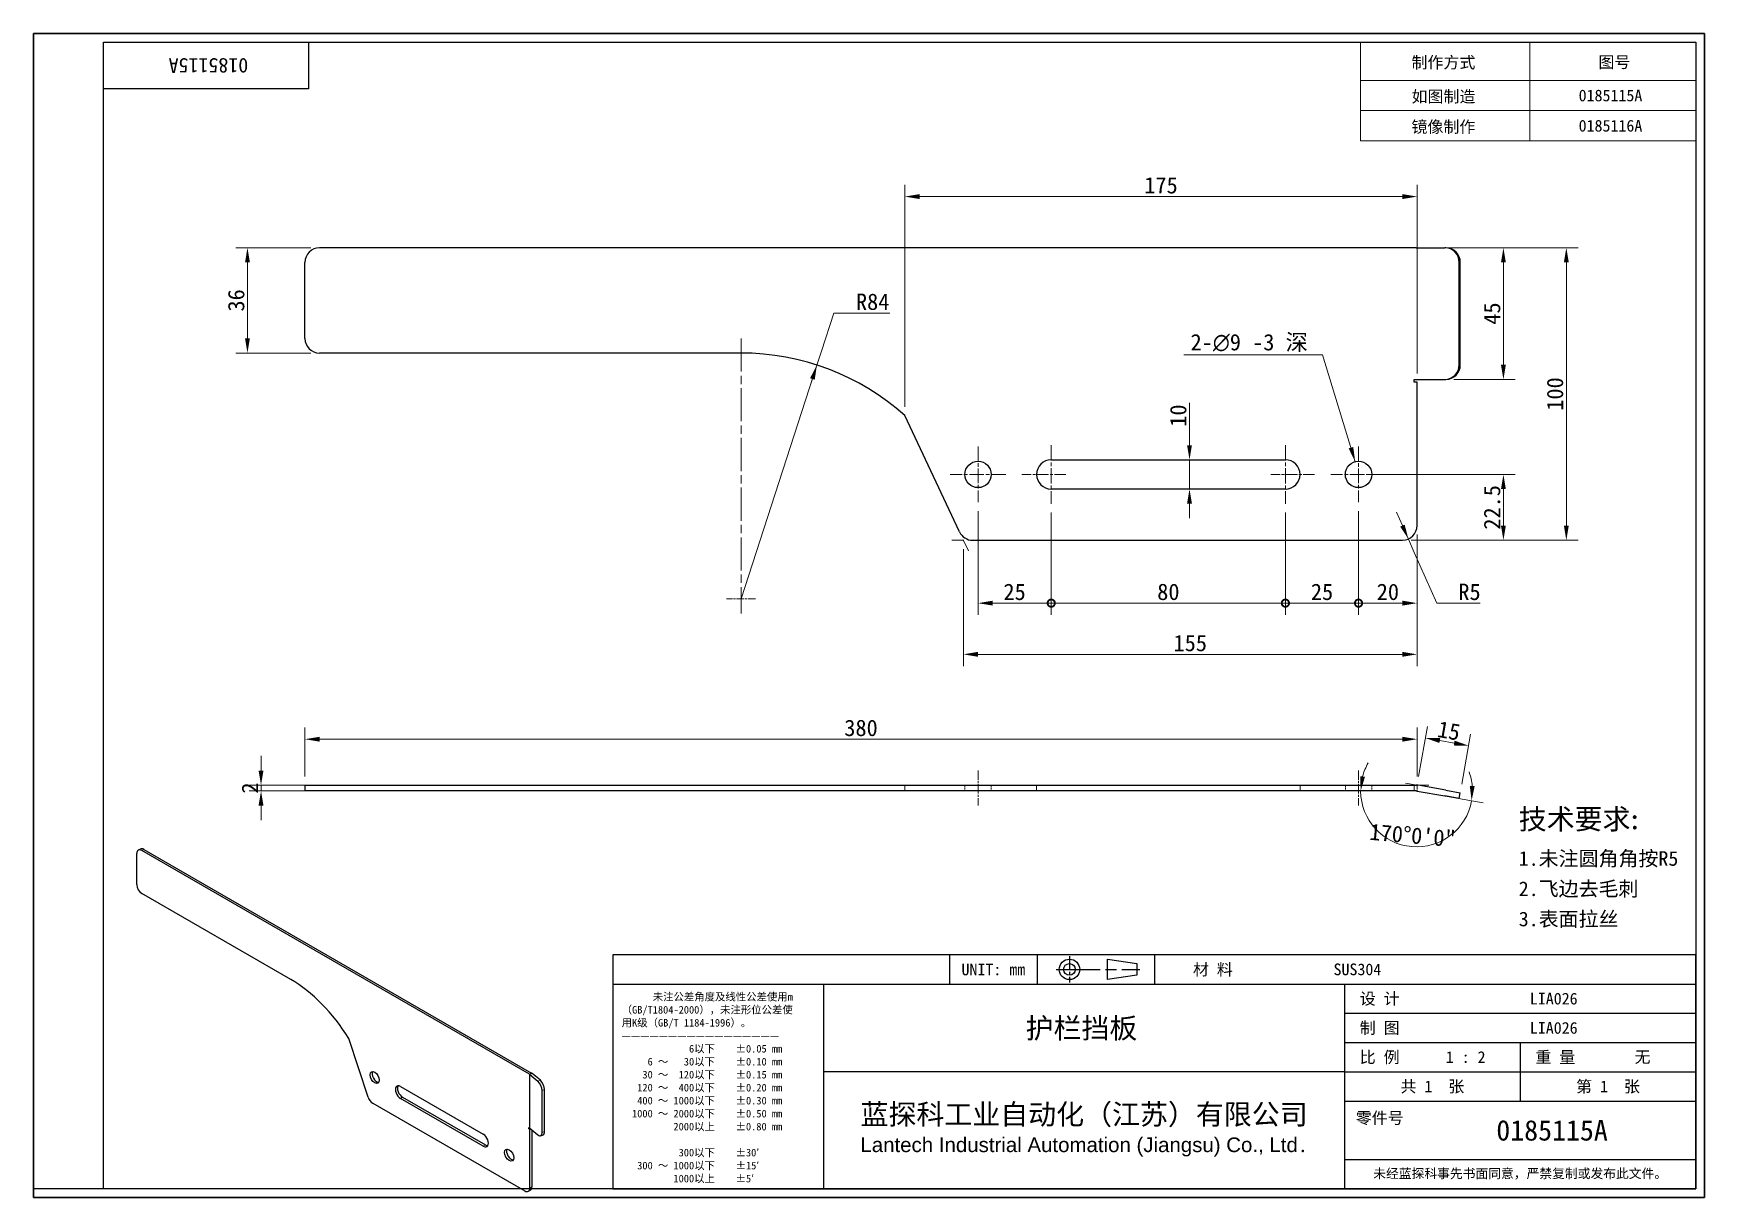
# Model space of a CAD drawing. Header units: millimetres. Extents: x 12 to 583, y 11 to 409.
import ezdxf
from ezdxf.enums import TextEntityAlignment as Align

# ---------------------------------------------------------------- set-up
doc = ezdxf.new("R2010")
doc.units = ezdxf.units.MM
doc.header["$LTSCALE"] = 2
doc.linetypes.add('CHAIN', pattern=[0.3543, 0.2362, -0.0295, 0.0591, -0.0295])
doc.linetypes.add('DASHED', pattern=[0.2067, 0.1654, -0.0413])
for name, color, linetype, lineweight in [('1', 7, 'Continuous', 18), ('可见 (ISO)', 7, 'Continuous', 25), ('可见窄的 (ISO)', 7, 'Continuous', 18), ('图框 (ISO)', 7, 'Continuous', 35), ('标题 (ISO)', 7, 'Continuous', 25)]:
    doc.layers.add(name, color=color, linetype=linetype, lineweight=lineweight)
for name, color, linetype, lineweight, true_color in [('中心标记 (ISO)', 1, 'CHAIN', 18, 0xff0000), ('中心线 (ISO)', 1, 'CHAIN', 18, 0xff0000), ('尺寸 (ISO)', 7, 'Continuous', 18, 0x008000), ('符号 (ISO)', 7, 'Continuous', 18, 0x008000), ('隐藏 (ISO)', 5, 'DASHED', 18, 0x0000ff)]:
    doc.layers.add(name, color=color, linetype=linetype, lineweight=lineweight, true_color=true_color)
doc.styles.add('文本样式164', font='SimSun.ttf')
doc.styles.add('文本样式165', font='SimSun.ttf')
doc.styles.add('文本样式74', font='SimSun.ttf')
doc.styles.add('最新国标', font='simfang.ttf')
doc.styles.add('注释文本 (ISO)', font='simfang.ttf')
doc.dimstyles.new('默认 (GB)', dxfattribs={"dimscale": 2, "dimtxt": 2.8, "dimasz": 2.5, "dimexe": 2, "dimexo": 1.5, "dimgap": 0.5, "dimtad": 1, "dimtoh": 1, "dimdsep": 46, "dimtxsty": '最新国标', "dimcen": 0.09, "dimdle": 10, "dimclrd": 256, "dimclre": 256, "dimclrt": 256, "dimaunit": 1, "dimadec": 3, "dimazin": 2, "dimtfac": 0.535714, "dimtdec": 3, "dimtmove": 0, "dimatfit": 3, "dimfxl": 0, "dimtolj": 1, "dimlwd": -1, "dimlwe": -1, "dimarcsym": 0})
doc.dimstyles.new('默认 (GB)$7', dxfattribs={"dimscale": 2, "dimtxt": 2.8, "dimasz": 2.5, "dimexe": 2, "dimexo": 1.5, "dimgap": 0.5, "dimtad": 1, "dimtoh": 1, "dimdsep": 46, "dimtxsty": '最新国标', "dimcen": 0.09, "dimdle": 10, "dimclrd": 256, "dimclre": 256, "dimclrt": 256, "dimaunit": 1, "dimadec": 3, "dimazin": 2, "dimtfac": 0.535714, "dimtdec": 3, "dimtmove": 0, "dimatfit": 3, "dimfxl": 0, "dimtolj": 1, "dimlwd": -1, "dimlwe": -1, "dimarcsym": 0})

# ---------------------------------------------------------------- blocks, each defined once
blk = doc.blocks.new('图框 最新国标')
at = {"layer": '图框 (ISO)'}
for p, q in [((6, 7), (6, 204.5)), ((6, 204.5), (291.5, 204.5)), ((291.5, 204.5), (291.5, 5.5)), ((6, 7), (6, 5.5)), ((6, 7), (6, 5.5)), ((291.5, 5.5), (6, 5.5))]:
    blk.add_line(p, q, dxfattribs=at)
at = {"layer": '图框 (ISO)', "color": 7, "linetype": 'Continuous', "lineweight": 25}
for p, q in [((18, 203), (290, 203)), ((18, 7), (18, 203)), ((18, 203), (290, 203)), ((53, 203), (53, 195)), ((290, 203), (290, 7)), ((290, 203), (290, 7)), ((53, 195), (18, 195)), ((290, 7), (6, 7)), ((290, 7), (18, 7))]:
    blk.add_line(p, q, dxfattribs=at)
at = {"layer": '图框 (ISO)', "style": '文本样式74'}
blk.add_attdef('零件代号_001', (42.7, 200.25), '', height=2.5, rotation=180, dxfattribs=at)
blk = doc.blocks.new('标题栏 最新国标')
at = {"layer": '标题 (ISO)'}
for p, q in [((381.98, -183.84), (196.98, -183.84)), ((196.98, -183.84), (196.98, -223.84)), ((254.48, -183.84), (254.48, -188.84)), ((269.48, -183.84), (269.48, -188.84)), ((281.48, -188.09), (281.48, -184.59)), ((281.48, -184.59), (286.48, -185.34)), ((286.48, -185.34), (286.48, -187.34)), ((289.48, -183.84), (289.48, -188.84)), ((381.98, -223.84), (381.98, -183.84)), ((383.48, -183.84), (383.48, -225.34)), ((286.48, -187.34), (281.48, -188.09)), ((196.98, -188.84), (381.98, -188.84)), ((232.98, -188.84), (232.98, -223.84)), ((321.98, -188.84), (321.98, -223.84)), ((321.98, -193.84), (381.98, -193.84)), ((321.98, -198.84), (381.98, -198.84)), ((351.98, -198.84), (351.98, -208.84)), ((321.98, -203.84), (232.98, -203.84)), ((321.98, -203.84), (381.98, -203.84)), ((321.98, -208.84), (381.98, -208.84)), ((321.98, -218.84), (381.98, -218.84)), ((196.98, -223.84), (381.98, -223.84)), ((383.48, -225.34), (196.98, -225.34))]:
    blk.add_line(p, q, dxfattribs=at)
at = {"layer": '标题 (ISO)', "linetype": 'CHAIN', "ltscale": 5.000333}
blk.add_line((274.98, -184.09), (274.98, -188.59), dxfattribs=at)
at = {"layer": '标题 (ISO)', "linetype": 'CHAIN', "ltscale": 15.834605}
blk.add_line((272.73, -186.34), (286.98, -186.34), dxfattribs=at)
at = {"layer": '标题 (ISO)'}
for radius in [1.75, 1]:
    blk.add_circle((274.98, -186.34), radius, dxfattribs=at)
at = {"layer": '1', "style": '文本样式164'}
for s, p in [('UNIT: mm', (261.98, -186.34)), ('材 料', (299.48, -186.34)), ('设 计', (327.98, -191.34)), ('制 图', (327.98, -196.34)), ('比 例', (327.98, -201.34)), ('重 量', (357.98, -201.34)), ('共 1  张', (336.98, -206.34)), ('第 1  张', (366.98, -206.34))]:
    blk.add_text(s, height=2, dxfattribs=at).set_placement(p, align=Align.MIDDLE_CENTER)
at = {"layer": '标题 (ISO)', "style": '注释文本 (ISO)'}
for s, insert, char_height, attachment_point, line_spacing_factor in [('\\fSimSun|b0|i0;{\\H1.3000;      未注公差角度及线性公差使用m\\P}\\fSimSun|b0|i0;{\\H1.3000;（GB/T1804-2000），未注形位公差使\\P}\\fSimSun|b0|i0;{\\H1.3000;用K级（GB/T 1184-1996）。\\P}\\fSimSun|b0|i0;{\\H1.3000;—————————————————\\P}\\fSimSun|b0|i0;{\\H1.3000;             6以下    ±0.05 mm\\P}\\fSimSun|b0|i0;{\\H1.3000;     6 ～   30以下    ±0.10 mm\\P}\\fSimSun|b0|i0;{\\H1.3000;    30 ～  120以下    ±0.15 mm\\P}\\fSimSun|b0|i0;{\\H1.3000;   120 ～  400以下    ±0.20 mm\\P}\\fSimSun|b0|i0;{\\H1.3000;   400 ～ 1000以下    ±0.30 mm\\P}\\fSimSun|b0|i0;{\\H1.3000;  1000 ～ 2000以下    ±0.50 mm\\P}\\fSimSun|b0|i0;{\\H1.3000;          2000以上    ±0.80 mm\\P}\\fSimSun|b0|i0;{\\H1.3000;\\P}\\fSimSun|b0|i0;{\\H1.3000;           300以下    ±30′\\P}\\fSimSun|b0|i0;{\\H1.3000;   300 ～ 1000以下    ±15′\\P}\\fSimSun|b0|i0;{\\H1.3000;          1000以上    ±5′}', (198.48, -206.63), 1.3, 4, 1.023913), ('{\\fMicrosoft YaHei|b0|i0|c134|p34;\\H1.75x;蓝探科工业自动化（江苏）有限公司\\P\\fArial|b0|i0|c0|p34;\\H0.71429x;Lantech Industrial Automation (Jiangsu) Co., Ltd\\fFangSong|b0|i0|c134|p49;.\\H1.15195x; }', (277.48, -213.84), 2, 5, 0.978695)]:
    blk.add_mtext(s, dxfattribs=dict(at, insert=insert, char_height=char_height, attachment_point=attachment_point, line_spacing_factor=line_spacing_factor))
at = {"layer": '标题 (ISO)', "attachment_point": 5, "style": '注释文本 (ISO)'}
for s, insert, char_height in [('\\fFangSong|b0|i0;零件号', (327.98, -211.84), 2), ('\\fSimSun|b0|i0;{\\H1.6000;未经蓝探科事先书面同意，严禁复制或发布此文件。}', (351.98, -221.34), 1.6)]:
    blk.add_mtext(s, dxfattribs=dict(at, insert=insert, char_height=char_height))
at = {"layer": '标题 (ISO)'}
for tag, p, height, style in [('材料_001', (320.09, -187.33), 2, '注释文本 (ISO)'), ('设计人_001', (353.63, -192.33), 2, '注释文本 (ISO)'), ('库存编号_001', (267.48, -198.12), 3.5, '文本样式165'), ('设计人_001', (353.63, -197.33), 2, '注释文本 (ISO)'), ('视图比例_001', (339.26, -202.33), 2, '注释文本 (ISO)'), ('质量\\P3;_001', (371.53, -202.3), 2, '注释文本 (ISO)'), ('零件代号_001', (347.9, -215.59), 3.5, '文本样式165')]:
    blk.add_attdef(tag, p, '', height=height, dxfattribs=dict(at, style=style))
blk = doc.blocks.new('_DotSmall')
at = {"color": 0, "linetype": 'ByBlock', "const_width": 0.5}
blk.add_lwpolyline([(-0.0625, 0, 1), (0.0625, 0, 1)], format="xyb", close=True, dxfattribs=at)
blk = doc.blocks.new('*D5')
at = {"layer": 'Defpoints', "color": 0, "transparency": 16777216}
for p in [(334.77, 248.72), (359.77, 248.22), (359.77, 214.22)]:
    blk.add_point(p, dxfattribs=at)
at = {"layer": '尺寸 (ISO)', "color": 116, "true_color": 0x00803f, "transparency": 16777216}
for p, q in [((334.77, 245.72), (334.77, 210.22)), ((359.77, 245.22), (359.77, 210.22)), ((339.77, 214.22), (359.77, 214.22))]:
    blk.add_line(p, q, dxfattribs=at)
blk.add_solid([(339.77, 215.06), (339.77, 213.39), (334.77, 214.22)], dxfattribs=at)
at = {"layer": '尺寸 (ISO)', "color": 116, "true_color": 0x00803f, "transparency": 16777216, "xscale": 5, "yscale": 5, "zscale": 5}
blk.add_blockref('_DotSmall', (359.77, 214.22), dxfattribs=at)
at = {"layer": '尺寸 (ISO)', "transparency": 16777216, "insert": (347.25, 218.05), "char_height": 5.6, "attachment_point": 5, "style": '最新国标'}
blk.add_mtext('\\A1;25', dxfattribs=at)
blk = doc.blocks.new('*D7')
at = {"layer": 'Defpoints', "color": 0, "transparency": 16777216}
for p in [(464.77, 248.72), (484.77, 240.72), (484.77, 214.22)]:
    blk.add_point(p, dxfattribs=at)
at = {"layer": '尺寸 (ISO)', "color": 116, "true_color": 0x00803f, "transparency": 16777216}
for p, q in [((464.77, 245.72), (464.77, 210.22)), ((484.77, 237.72), (484.77, 210.22)), ((464.77, 214.22), (479.77, 214.22))]:
    blk.add_line(p, q, dxfattribs=at)
blk.add_solid([(479.77, 215.06), (479.77, 213.39), (484.77, 214.22)], dxfattribs=at)
at = {"layer": '尺寸 (ISO)', "color": 116, "true_color": 0x00803f, "transparency": 16777216, "xscale": 5, "yscale": 5, "zscale": 5, "rotation": 180}
blk.add_blockref('_DotSmall', (464.77, 214.22), dxfattribs=at)
at = {"layer": '尺寸 (ISO)', "transparency": 16777216, "insert": (474.79, 218.05), "char_height": 5.6, "attachment_point": 5, "style": '最新国标'}
blk.add_mtext('\\A1;20', dxfattribs=at)
blk = doc.blocks.new('*D8')
at = {"layer": 'Defpoints', "color": 0, "transparency": 16777216}
for p in [(439.77, 248.22), (464.77, 248.72), (464.77, 214.22)]:
    blk.add_point(p, dxfattribs=at)
at = {"layer": '尺寸 (ISO)', "color": 116, "true_color": 0x00803f, "transparency": 16777216}
for p, q in [((464.77, 245.72), (464.77, 210.22)), ((439.77, 245.22), (439.77, 210.22)), ((439.77, 214.22), (464.77, 214.22))]:
    blk.add_line(p, q, dxfattribs=at)
at = {"layer": '尺寸 (ISO)', "color": 116, "true_color": 0x00803f, "transparency": 16777216, "xscale": 5, "yscale": 5, "zscale": 5, "rotation": 180}
blk.add_blockref('_DotSmall', (439.77, 214.22), dxfattribs=at)
at = {"layer": '尺寸 (ISO)', "color": 116, "true_color": 0x00803f, "transparency": 16777216, "xscale": 5, "yscale": 5, "zscale": 5}
blk.add_blockref('_DotSmall', (464.77, 214.22), dxfattribs=at)
at = {"layer": '尺寸 (ISO)', "transparency": 16777216, "insert": (452.29, 218.05), "char_height": 5.6, "attachment_point": 5, "style": '最新国标'}
blk.add_mtext('\\A1;25', dxfattribs=at)
blk = doc.blocks.new('*D9')
at = {"layer": 'Defpoints', "color": 0, "transparency": 16777216}
for p in [(359.77, 248.22), (439.77, 248.22), (439.77, 214.22)]:
    blk.add_point(p, dxfattribs=at)
at = {"layer": '尺寸 (ISO)', "color": 116, "true_color": 0x00803f, "transparency": 16777216}
for p, q in [((359.77, 245.22), (359.77, 210.22)), ((439.77, 245.22), (439.77, 210.22)), ((359.77, 214.22), (439.77, 214.22))]:
    blk.add_line(p, q, dxfattribs=at)
at = {"layer": '尺寸 (ISO)', "color": 116, "true_color": 0x00803f, "transparency": 16777216, "xscale": 5, "yscale": 5, "zscale": 5, "rotation": 180}
blk.add_blockref('_DotSmall', (359.77, 214.22), dxfattribs=at)
at = {"layer": '尺寸 (ISO)', "color": 116, "true_color": 0x00803f, "transparency": 16777216, "xscale": 5, "yscale": 5, "zscale": 5}
blk.add_blockref('_DotSmall', (439.77, 214.22), dxfattribs=at)
at = {"layer": '尺寸 (ISO)', "transparency": 16777216, "insert": (399.79, 218.05), "char_height": 5.6, "attachment_point": 5, "style": '最新国标'}
blk.add_mtext('\\A1;80', dxfattribs=at)
blk = doc.blocks.new('*D10')
at = {"layer": 'Defpoints', "color": 0, "transparency": 16777216}
for p in [(484.77, 240.72), (329.77, 235.72), (484.77, 196.72)]:
    blk.add_point(p, dxfattribs=at)
at = {"layer": '尺寸 (ISO)', "color": 116, "true_color": 0x00803f, "transparency": 16777216}
for p, q in [((484.77, 237.72), (484.77, 192.72)), ((329.77, 232.72), (329.77, 192.72)), ((334.77, 196.72), (479.77, 196.72))]:
    blk.add_line(p, q, dxfattribs=at)
for points in [[(334.77, 197.56), (334.77, 195.89), (329.77, 196.72)], [(479.77, 197.56), (479.77, 195.89), (484.77, 196.72)]]:
    blk.add_solid(points, dxfattribs=at)
at = {"layer": '尺寸 (ISO)', "transparency": 16777216, "insert": (407.27, 200.55), "char_height": 5.6, "attachment_point": 5, "style": '最新国标'}
blk.add_mtext('\\A1;155', dxfattribs=at)
blk = doc.blocks.new('*D11')
at = {"layer": 'Defpoints', "color": 0, "transparency": 16777216}
for p in [(484.42, 335.72), (494.27, 290.72), (514.27, 290.72)]:
    blk.add_point(p, dxfattribs=at)
at = {"layer": '尺寸 (ISO)', "color": 116, "true_color": 0x00803f, "transparency": 16777216}
for p, q in [((487.42, 335.72), (518.27, 335.72)), ((514.27, 330.72), (514.27, 295.72)), ((497.27, 290.72), (518.27, 290.72))]:
    blk.add_line(p, q, dxfattribs=at)
for points in [[(513.43, 330.72), (515.1, 330.72), (514.27, 335.72)], [(513.43, 295.72), (515.1, 295.72), (514.27, 290.72)]]:
    blk.add_solid(points, dxfattribs=at)
at = {"layer": '尺寸 (ISO)', "transparency": 16777216, "insert": (510.43, 313.22), "char_height": 5.6, "attachment_point": 5, "rotation": 90, "style": '最新国标'}
blk.add_mtext('\\A1;45', dxfattribs=at)
blk = doc.blocks.new('*D12')
at = {"layer": 'Defpoints', "color": 0, "transparency": 16777216}
for p in [(484.42, 335.72), (479.77, 235.72), (535.77, 235.72)]:
    blk.add_point(p, dxfattribs=at)
at = {"layer": '尺寸 (ISO)', "color": 116, "true_color": 0x00803f, "transparency": 16777216}
for p, q in [((487.42, 335.72), (539.77, 335.72)), ((535.77, 330.72), (535.77, 240.72)), ((482.77, 235.72), (539.77, 235.72))]:
    blk.add_line(p, q, dxfattribs=at)
for points in [[(534.93, 330.72), (536.6, 330.72), (535.77, 335.72)], [(534.93, 240.72), (536.6, 240.72), (535.77, 235.72)]]:
    blk.add_solid(points, dxfattribs=at)
at = {"layer": '尺寸 (ISO)', "transparency": 16777216, "insert": (531.93, 285.72), "char_height": 5.6, "attachment_point": 5, "rotation": 90, "style": '最新国标'}
blk.add_mtext('\\A1;100', dxfattribs=at)
blk = doc.blocks.new('*D13')
at = {"layer": 'Defpoints', "color": 0, "transparency": 16777216}
for p in [(279.71, 295.62), (253.77, 215.72)]:
    blk.add_point(p, dxfattribs=at)
at = {"layer": '尺寸 (ISO)', "color": 116, "true_color": 0x00803f, "transparency": 16777216}
for p, q in [((285.48, 313.39), (281.25, 300.37)), ((304.64, 313.39), (285.48, 313.39)), ((279.71, 295.62), (281.25, 300.37)), ((253.77, 215.72), (279.71, 295.62)), ((278.16, 290.86), (276.62, 286.11))]:
    blk.add_line(p, q, dxfattribs=at)
blk.add_solid([(277.37, 291.12), (278.95, 290.6), (279.71, 295.62)], dxfattribs=at)
at = {"layer": '尺寸 (ISO)', "transparency": 16777216, "insert": (298.76, 317.23), "char_height": 5.6, "attachment_point": 5, "style": '最新国标'}
blk.add_mtext('\\A1;R84', dxfattribs=at)
blk = doc.blocks.new('*D14')
at = {"layer": 'Defpoints', "color": 0, "transparency": 16777216}
for p in [(484.77, 353.21), (484.77, 289.72), (309.77, 278.33)]:
    blk.add_point(p, dxfattribs=at)
at = {"layer": '尺寸 (ISO)', "color": 116, "true_color": 0x00803f, "transparency": 16777216}
for p, q in [((309.77, 281.33), (309.77, 357.21)), ((484.77, 292.72), (484.77, 357.21)), ((314.77, 353.21), (479.77, 353.21))]:
    blk.add_line(p, q, dxfattribs=at)
for points in [[(314.77, 354.05), (314.77, 352.38), (309.77, 353.21)], [(479.77, 354.05), (479.77, 352.38), (484.77, 353.21)]]:
    blk.add_solid(points, dxfattribs=at)
at = {"layer": '尺寸 (ISO)', "transparency": 16777216, "insert": (397.27, 357.05), "char_height": 5.6, "attachment_point": 5, "style": '最新国标'}
blk.add_mtext('\\A1;175', dxfattribs=at)
blk = doc.blocks.new('*D15')
at = {"layer": 'Defpoints', "color": 0, "transparency": 16777216}
for p in [(109.77, 335.72), (85.13, 299.72), (109.77, 299.72)]:
    blk.add_point(p, dxfattribs=at)
at = {"layer": '尺寸 (ISO)', "color": 116, "true_color": 0x00803f, "transparency": 16777216}
for p, q in [((106.77, 335.72), (81.13, 335.72)), ((85.13, 330.72), (85.13, 304.72)), ((106.77, 299.72), (81.13, 299.72))]:
    blk.add_line(p, q, dxfattribs=at)
for points in [[(84.3, 330.72), (85.96, 330.72), (85.13, 335.72)], [(84.3, 304.72), (85.96, 304.72), (85.13, 299.72)]]:
    blk.add_solid(points, dxfattribs=at)
at = {"layer": '尺寸 (ISO)', "transparency": 16777216, "insert": (81.3, 317.72), "char_height": 5.6, "attachment_point": 5, "rotation": 90, "style": '最新国标'}
blk.add_mtext('\\A1;36', dxfattribs=at)
blk = doc.blocks.new('*D16')
at = {"layer": 'Defpoints', "color": 0, "transparency": 16777216}
for p in [(89.77, 150.01), (109.77, 152.01), (109.77, 150.01)]:
    blk.add_point(p, dxfattribs=at)
at = {"layer": '尺寸 (ISO)', "color": 116, "true_color": 0x00803f, "transparency": 16777216}
for p, q in [((89.77, 157.01), (89.77, 162.01)), ((106.77, 152.01), (85.77, 152.01)), ((106.77, 150.01), (85.77, 150.01)), ((89.77, 152.01), (89.77, 150.01)), ((89.77, 145.01), (89.77, 140.01))]:
    blk.add_line(p, q, dxfattribs=at)
for points in [[(88.93, 157.01), (90.6, 157.01), (89.77, 152.01)], [(88.93, 145.01), (90.6, 145.01), (89.77, 150.01)]]:
    blk.add_solid(points, dxfattribs=at)
at = {"layer": '尺寸 (ISO)', "transparency": 16777216, "insert": (85.97, 151.01), "char_height": 5.6, "attachment_point": 5, "rotation": 90, "style": '最新国标'}
blk.add_mtext('\\A1;2', dxfattribs=at)
blk = doc.blocks.new('*D17')
at = {"layer": 'Defpoints', "color": 0, "transparency": 16777216}
for p in [(104.77, 167.71), (104.77, 152.01), (484.77, 152.01)]:
    blk.add_point(p, dxfattribs=at)
at = {"layer": '尺寸 (ISO)', "color": 116, "true_color": 0x00803f, "transparency": 16777216}
for p, q in [((104.77, 155.01), (104.77, 171.71)), ((484.77, 155.01), (484.77, 171.71)), ((479.77, 167.71), (109.77, 167.71))]:
    blk.add_line(p, q, dxfattribs=at)
for points in [[(109.77, 168.54), (109.77, 166.88), (104.77, 167.71)], [(479.77, 168.54), (479.77, 166.88), (484.77, 167.71)]]:
    blk.add_solid(points, dxfattribs=at)
at = {"layer": '尺寸 (ISO)', "transparency": 16777216, "insert": (294.77, 171.54), "char_height": 5.6, "attachment_point": 5, "style": '最新国标'}
blk.add_mtext('\\A1;380', dxfattribs=at)
blk = doc.blocks.new('*D18')
at = {"layer": 'Defpoints', "color": 0, "transparency": 16777216}
for p in [(414.44, 263.22), (407.01, 253.22), (414.44, 253.22)]:
    blk.add_point(p, dxfattribs=at)
at = {"layer": '尺寸 (ISO)', "color": 116, "true_color": 0x00803f, "transparency": 16777216}
for p, q in [((407.01, 268.22), (407.01, 282.76)), ((407.01, 253.22), (407.01, 263.22)), ((407.01, 248.22), (407.01, 243.22))]:
    blk.add_line(p, q, dxfattribs=at)
for points in [[(406.18, 268.22), (407.84, 268.22), (407.01, 263.22)], [(406.18, 248.22), (407.84, 248.22), (407.01, 253.22)]]:
    blk.add_solid(points, dxfattribs=at)
at = {"layer": '尺寸 (ISO)', "transparency": 16777216, "insert": (403.18, 278.34), "char_height": 5.6, "attachment_point": 5, "rotation": 90, "style": '最新国标'}
blk.add_mtext('\\A1;10', dxfattribs=at)
blk = doc.blocks.new('*D19')
at = {"layer": 'Defpoints', "color": 0, "transparency": 16777216}
for p in [(464.77, 258.22), (479.77, 235.72), (514.27, 235.72)]:
    blk.add_point(p, dxfattribs=at)
at = {"layer": '尺寸 (ISO)', "color": 116, "true_color": 0x00803f, "transparency": 16777216}
for p, q in [((467.77, 258.22), (518.27, 258.22)), ((514.27, 253.22), (514.27, 240.72)), ((482.77, 235.72), (518.27, 235.72))]:
    blk.add_line(p, q, dxfattribs=at)
for points in [[(513.43, 253.22), (515.1, 253.22), (514.27, 258.22)], [(513.43, 240.72), (515.1, 240.72), (514.27, 235.72)]]:
    blk.add_solid(points, dxfattribs=at)
at = {"layer": '尺寸 (ISO)', "transparency": 16777216, "insert": (510.42, 246.97), "char_height": 5.6, "attachment_point": 5, "rotation": 90, "style": '最新国标'}
blk.add_mtext('\\A1;22.5', dxfattribs=at)
blk = doc.blocks.new('*D20')
at = {"layer": 'Defpoints', "color": 0, "transparency": 16777216}
for p in [(481.59, 150.01), (484.59, 150.01), (487.54, 149.49), (474.1, 134.05)]:
    blk.add_point(p, dxfattribs=at)
at = {"layer": '尺寸 (ISO)', "color": 116, "true_color": 0x00803f, "transparency": 16777216}
blk.add_line((490.5, 148.97), (507.34, 146), dxfattribs=at)
for start, end in [(149.9137, 164.9568), (5.0432, 20.0863), (180, 350)]:
    blk.add_arc((484.59, 150.01), 19.1, start, end, dxfattribs=at)
for points in [[(466.97, 154.86), (465.32, 155.07), (465.49, 150.01)], [(504.45, 151.65), (502.78, 151.72), (503.4, 146.69)]]:
    blk.add_solid(points, dxfattribs=at)
at = {"layer": '尺寸 (ISO)', "transparency": 16777216, "insert": (483.26, 134.8), "char_height": 5.6, "attachment_point": 5, "rotation": 355, "style": '最新国标'}
blk.add_mtext('\\A1;170°0\'0"', dxfattribs=at)
blk = doc.blocks.new('*D21')
at = {"layer": 'Defpoints', "color": 0, "transparency": 16777216}
for p in [(502.38, 165.51), (484.77, 152.01), (499.54, 149.4)]:
    blk.add_point(p, dxfattribs=at)
at = {"layer": '尺寸 (ISO)', "color": 116, "true_color": 0x00803f, "transparency": 16777216}
for p, q in [((485.29, 154.96), (488.3, 172.06)), ((492.53, 167.25), (497.45, 166.38)), ((500.06, 152.36), (503.07, 169.45))]:
    blk.add_line(p, q, dxfattribs=at)
for points in [[(492.67, 168.07), (492.38, 166.43), (487.61, 168.12)], [(497.6, 167.2), (497.31, 165.56), (502.38, 165.51)]]:
    blk.add_solid(points, dxfattribs=at)
at = {"layer": '尺寸 (ISO)', "transparency": 16777216, "insert": (495.66, 170.59), "char_height": 5.6, "attachment_point": 5, "rotation": 350, "style": '最新国标'}
blk.add_mtext('\\A1;15', dxfattribs=at)
blk = doc.blocks.new('表格1')
at = {"layer": '符号 (ISO)'}
for p, q in [((232.72, 203), (290, 203)), ((232.72, 203), (232.72, 196.46)), ((261.65, 203), (261.65, 196.46)), ((290, 203), (290, 196.46)), ((232.72, 196.46), (290, 196.46)), ((232.72, 196.46), (232.72, 186.11)), ((261.65, 196.46), (261.65, 186.11)), ((290, 196.46), (290, 186.11)), ((232.72, 191.34), (290, 191.34)), ((232.72, 186.11), (290, 186.11))]:
    blk.add_line(p, q, dxfattribs=at)
at = {"layer": '符号 (ISO)', "char_height": 2, "attachment_point": 7, "style": '注释文本 (ISO)'}
for s, insert in [('制作方式', (241.43, 198.32)), ('图号', (273.37, 198.38)), ('如图制造', (241.44, 192.5)), ('0185115A', (269.98, 192.86)), ('镜像制作', (241.43, 187.31)), ('0185116A', (269.98, 187.69))]:
    blk.add_mtext(s, dxfattribs=dict(at, insert=insert))
blk = doc.blocks.new('*D23')
at = {"layer": 'Defpoints', "color": 0, "transparency": 16777216}
for p in [(479.77, 240.72), (481.79, 236.15)]:
    blk.add_point(p, dxfattribs=at)
at = {"layer": '尺寸 (ISO)', "color": 116, "true_color": 0x00803f, "transparency": 16777216}
for p, q in [((479.77, 240.72), (477.74, 245.3)), ((479.77, 240.72), (481.79, 236.15)), ((481.79, 236.15), (483.81, 231.58)), ((491.47, 214.22), (483.81, 231.58)), ((506.38, 214.22), (491.47, 214.22))]:
    blk.add_line(p, q, dxfattribs=at)
blk.add_solid([(480.53, 241.06), (479, 240.39), (481.79, 236.15)], dxfattribs=at)
at = {"layer": '尺寸 (ISO)', "transparency": 16777216, "insert": (502.67, 218.05), "char_height": 5.6, "attachment_point": 5, "style": '最新国标'}
blk.add_mtext('\\A1;R5', dxfattribs=at)

msp = doc.modelspace()

# ---------------------------------------------------------------- linework, layer by layer
at = {"layer": '中心标记 (ISO)', "ltscale": 23.990969}
msp.add_line((253.765, 304.722), (253.765, 210.722), dxfattribs=at)
at = {"layer": '中心标记 (ISO)', "ltscale": 10.556371}
for p, q in [((334.765, 267.722), (334.765, 248.722)), ((464.765, 267.722), (464.765, 248.722)), ((344.265, 258.222), (325.265, 258.222)), ((474.265, 258.222), (455.265, 258.222))]:
    msp.add_line(p, q, dxfattribs=at)
at = {"layer": '中心标记 (ISO)', "ltscale": 11.111974}
for p, q in [((359.765, 268.222), (359.765, 248.222)), ((439.765, 268.222), (439.765, 248.222))]:
    msp.add_line(p, q, dxfattribs=at)
at = {"layer": '中心标记 (ISO)', "ltscale": 8.333956}
for p, q in [((364.765, 258.222), (349.765, 258.222)), ((449.765, 258.222), (434.765, 258.222))]:
    msp.add_line(p, q, dxfattribs=at)
at = {"layer": '中心标记 (ISO)', "ltscale": 5.555937}
msp.add_line((258.765, 215.722), (248.765, 215.722), dxfattribs=at)
at = {"layer": '中心线 (ISO)', "ltscale": 6.667144}
for p, q in [((334.765, 157.008), (334.765, 145.008)), ((464.765, 157.008), (464.765, 145.008))]:
    msp.add_line(p, q, dxfattribs=at)
at = {"layer": '可见 (ISO)'}
for p, q in [((484.415, 335.722), (109.765, 335.722)), ((484.415, 335.722), (484.762, 335.722)), ((484.762, 335.722), (494.266, 335.722)), ((494.613, 335.722), (494.266, 335.722)), ((104.765, 304.722), (104.765, 330.722)), ((499.19, 295.722), (499.19, 330.722)), ((499.537, 295.722), (499.537, 330.722)), ((253.765, 299.722), (109.765, 299.722)), ((483.765, 289.722), (483.765, 290.722)), ((483.765, 290.722), (484.415, 290.722)), ((484.765, 289.722), (483.765, 289.722)), ((484.415, 290.722), (484.762, 290.722)), ((484.762, 290.722), (494.266, 290.722)), ((484.765, 240.722), (484.765, 289.722)), ((494.266, 290.722), (494.613, 290.722)), ((328.415, 238.598), (309.765, 278.332)), ((359.765, 263.222), (439.765, 263.222)), ((439.765, 253.222), (359.765, 253.222)), ((332.942, 235.722), (479.765, 235.722)), ((104.765, 152.008), (109.765, 152.008)), ((104.765, 152.008), (104.765, 150.008)), ((109.765, 150.008), (104.765, 150.008)), ((109.765, 152.008), (484.415, 152.008)), ((484.415, 150.008), (109.765, 150.008)), ((484.415, 152.008), (484.765, 152.008)), ((484.762, 149.978), (494.266, 148.302)), ((484.765, 152.008), (484.765, 151.993)), ((494.613, 150.272), (485.11, 151.948)), ((494.613, 150.272), (499.537, 149.404)), ((499.19, 147.434), (499.537, 149.404)), ((499.19, 147.434), (494.266, 148.302)), ((47.281, 117.994), (47.281, 128.609)), ((47.799, 129.753), (48.506, 130.161)), ((181.507, 53.154), (49.049, 129.629)), ((49.756, 130.038), (182.215, 53.562)), ((99.96, 85.538), (49.049, 114.932)), ((126.353, 45.347), (119.759, 65.375)), ((181.62, 53.077), (184.387, 50.795)), ((185.206, 51.126), (182.439, 53.408)), ((137.437, 49), (165.721, 32.67)), ((185.821, 33.283), (185.821, 47.572)), ((186.64, 33.614), (186.64, 47.903)), ((127.953, 43.249), (179.863, 13.279)), ((165.721, 28.588), (137.437, 44.918)), ((138.144, 45.326), (166.428, 28.996)), ((181.278, 34.507), (181.278, 34.916)), ((181.278, 34.916), (181.507, 34.783)), ((181.278, 34.507), (181.62, 34.705)), ((181.631, 34.303), (181.278, 34.507)), ((181.62, 34.706), (184.387, 32.424)), ((181.912, 34.465), (181.631, 34.303)), ((181.631, 14.299), (181.631, 34.303)), ((182.338, 34.113), (182.338, 14.707)), ((185.324, 32.147), (186.143, 32.479)), ((181.821, 13.563), (181.113, 13.155))]:
    msp.add_line(p, q, dxfattribs=at)
for centre in [(334.765, 258.222), (464.765, 258.222)]:
    msp.add_circle(centre, 4.5, dxfattribs=at)
for centre, radius, start, end in [((109.765, 330.722), 5, 90, 180), ((109.765, 304.722), 5, 180, 270), ((253.765, 215.722), 84, 48.18969, 90), ((359.765, 258.222), 5, 90, 270), ((439.765, 258.222), 5, 270, 90), ((479.765, 240.722), 5, 270, 0), ((332.942, 240.722), 5, 205.14416, 270), ((484.415, 148.008), 4, 80, 90), ((484.415, 148.008), 2, 80, 90)]:
    msp.add_arc(centre, radius, start, end, dxfattribs=at)
for centre, major_axis, ratio, start_param, end_param in [((494.266, 330.722), (0, 5), 0.9848078, 4.712389, 6.2831853), ((494.613, 330.722), (0, 5), 0.9848078, 4.712389, 6.2831853), ((494.266, 295.722), (0, -5), 0.9848078, 0, 1.5707963), ((494.613, 295.722), (0, -5), 0.9848078, 0, 1.5707963), ((49.049, 127.588), (-1.25, 2.165), 0.5773503, 5.4977871, 7.0685835), ((49.756, 127.996), (-1.25, 2.165), 0.5773503, 5.4977871, 6.2831853), ((49.049, 116.974), (-1.25, 2.165), 0.5773503, 0.7853982, 2.3561945), ((99.96, 51.246), (-21, 36.373), 0.5773503, 4.7680595, 5.4977871), ((129.305, 52.47), (1.125, -1.949), 0.5773503, 3.4612799, 5.963498), ((180.8, 52.746), (1, 0), 0.5773503, 0.6108652, 0.7853982), ((180.8, 52.746), (-2, 0), 0.5773503, 3.7524579, 3.9269908), ((137.437, 46.959), (-1.25, 2.165), 0.5773503, 5.4977871, 8.6393798), ((138.144, 47.367), (-1.25, 2.165), 0.5773503, 0.2867566, 2.3561945), ((184.387, 48.754), (0.937, -2.318), 0.4683232, 0.8586784, 2.4294747), ((185.206, 49.085), (-0.937, 2.318), 0.4683232, 4.0002711, 5.5710674), ((127.953, 45.29), (1.25, -2.165), 0.5773503, 4.3658392, 5.4977871), ((180.8, 34.375), (1, 0), 0.5773503, 0.6108652, 0.7853982), ((165.721, 30.629), (1.25, -2.165), 0.5773503, 5.4977871, 8.6393798), ((166.428, 31.037), (1.25, -2.165), 0.5773503, 5.4977871, 5.9964288), ((184.387, 34.465), (0.937, -2.318), 0.4683232, 5.5710674, 7.1418637), ((185.206, 34.796), (0.937, -2.318), 0.4683232, 0, 0.8586784), ((175.267, 25.934), (1.125, -1.949), 0.5773503, 3.4612799, 5.963498), ((179.863, 15.32), (1.25, -2.165), 0.5773503, 5.4977871, 7.0685835), ((180.571, 15.728), (1.25, -2.165), 0.5773503, 0, 0.7853982)]:
    msp.add_ellipse(centre, major_axis=major_axis, ratio=ratio, start_param=start_param, end_param=end_param, dxfattribs=at)
for centre in [(128.598, 52.062), (174.56, 25.526)]:
    msp.add_ellipse(centre, major_axis=(1.125, -1.949), ratio=0.5773503, dxfattribs=at)
at = {"layer": '可见窄的 (ISO)'}
for p, q in [((49.049, 129.629), (49.756, 130.038)), ((181.507, 53.154), (182.215, 53.562)), ((181.507, 34.783), (181.507, 53.154)), ((182.439, 53.408), (181.62, 53.077)), ((181.62, 53.077), (181.62, 34.706)), ((185.206, 51.126), (184.387, 50.795)), ((185.821, 47.572), (186.64, 47.903)), ((137.437, 44.918), (138.144, 45.326)), ((165.721, 28.588), (166.428, 28.996)), ((186.64, 33.614), (185.821, 33.283)), ((182.338, 14.707), (181.631, 14.299))]:
    msp.add_line(p, q, dxfattribs=at)
at = {"layer": '尺寸 (ISO)'}
for p, q in [((329.942, 235.722), (325.765, 235.722)), ((329.69, 235.882), (331.465, 232.102)), ((484.765, 152.008), (480.826, 152.703)), ((484.765, 152.008), (480.826, 152.703)), ((484.765, 152.008), (488.765, 152.008)), ((484.765, 152.008), (488.765, 152.008))]:
    msp.add_line(p, q, dxfattribs=at)
at = {"layer": '隐藏 (ISO)', "ltscale": 1.904597}
for p, q in [((309.765, 150.008), (309.765, 152.008)), ((330.265, 152.008), (330.265, 150.008)), ((339.265, 152.008), (339.265, 150.008)), ((354.765, 150.008), (354.765, 152.008)), ((444.765, 150.008), (444.765, 152.008)), ((460.265, 152.008), (460.265, 150.008)), ((469.265, 152.008), (469.265, 150.008)), ((483.765, 150.008), (483.765, 152.008))]:
    msp.add_line(p, q, dxfattribs=at)
at = {"layer": '隐藏 (ISO)', "ltscale": 0.333179}
msp.add_line((484.765, 150.008), (484.415, 150.008), dxfattribs=at)
at = {"layer": '隐藏 (ISO)', "ltscale": 1.889989}
msp.add_line((484.765, 151.993), (484.765, 150.008), dxfattribs=at)

# ---------------------------------------------------------------- block references
at = {"xscale": 2, "yscale": 2, "zscale": 2}
msp.add_blockref('图框 最新国标', (0, 0), dxfattribs=at).add_auto_attribs({'零件代号_001': '0185115A'})
msp.add_blockref('表格1', (0, 0), dxfattribs=at)
ref = msp.add_blockref('标题栏 最新国标', (-183.965, 461.689), dxfattribs=dict(xscale=2, yscale=2, zscale=2))
ref.add_attrib('零件代号_001', '0185115A', (511.841, 30.5), dxfattribs={"layer": '标题 (ISO)', "height": 7, "style": '文本样式165'})
ref.add_attrib('库存编号_001', '护栏挡板', (350.997, 65.441), dxfattribs={"layer": '标题 (ISO)', "height": 7, "style": '文本样式165'})
ref.add_attrib('质量\\P3;_001', '无', (559.086, 57.08), dxfattribs={"layer": '标题 (ISO)', "height": 4, "style": '注释文本 (ISO)'})
ref.add_attrib('视图比例_001', '1 : 2', (494.56, 57.034), dxfattribs={"layer": '标题 (ISO)', "height": 4, "style": '注释文本 (ISO)'})
ref.add_attrib('设计人_001', 'LIA026', (523.303, 77.023), dxfattribs={"layer": '标题 (ISO)', "height": 4, "style": '注释文本 (ISO)'})
ref.add_attrib('设计人_001', 'LIA026', (523.303, 67.023), dxfattribs={"layer": '标题 (ISO)', "height": 4, "style": '注释文本 (ISO)'})
ref.add_attrib('材料_001', 'SUS304', (456.223, 87.023), dxfattribs={"layer": '标题 (ISO)', "height": 4, "style": '注释文本 (ISO)'})

# ---------------------------------------------------------------- texts
at = {"layer": '符号 (ISO)'}
for s, insert, char_height, width, attachment_point, line_spacing_factor, style in [('2-\\fAIGDT|b0|i0;{\\H5.6000;n}\\fFangSong|b0|i0;{\\H5.6000;9 -3 深}', (447.473, 300.062), 5.6, 44.44201, 9, 0.49, '最新国标'), ('{\\H1.75x;技术要求\\fCalibri|b0|i0|c0|p34;:\\fFangSong|b0|i0|c134|p49;\\P\\H0.71429x;1.未注圆角角按R5\\P2.飞边去毛刺\\P3.表面拉丝}', (519.505, 123.557), 4, 59.88304, 4, 1.240703, '注释文本 (ISO)')]:
    msp.add_mtext(s, dxfattribs=dict(at, insert=insert, char_height=char_height, width=width, attachment_point=attachment_point, line_spacing_factor=line_spacing_factor, style=style))

# ---------------------------------------------------------------- dimensions: what is measured, and where the dimension line sits
at = {"layer": '尺寸 (ISO)', "color": 116, "true_color": 0x00803f}
for base, p1, p2, picture, middle in [((484.765, 353.214), (309.765, 278.332), (484.765, 289.722), '*D14', (397.265, 353.214)), ((484.765, 196.722), (329.765, 235.722), (484.765, 240.722), '*D10', (407.265, 196.722))]:
    dim = msp.add_linear_dim(base=base, p1=p1, p2=p2, dimstyle='默认 (GB)', override={"dimgap": 0.5, "dimtoh": 0, "dimdec": 2, "dimtol": 0, "dimlim": 0, "dimtp": 0, "dimtm": 0, "dimtdec": 3, "dimtofl": 0, "dimatfit": 1}, dxfattribs=at)
    dim.commit()
    dim.dimension.update_dxf_attribs({"geometry": picture, "text_midpoint": middle, "dimtype": 160})
for base, p1, p2, angle, override, picture, middle in [((85.131, 299.722), (109.765, 335.722), (109.765, 299.722), 90, {"dimgap": 0.5, "dimtoh": 0, "dimdec": 2, "dimtol": 0, "dimlim": 0, "dimtp": 0, "dimtm": 0, "dimtdec": 3, "dimtofl": 0, "dimatfit": 1}, '*D15', (85.131, 317.722)), ((535.765, 235.722), (484.415, 335.722), (479.765, 235.722), 90, {"dimgap": 0.5, "dimtoh": 0, "dimdec": 2, "dimtol": 0, "dimlim": 0, "dimtp": 0, "dimtm": 0, "dimtdec": 3, "dimtofl": 0, "dimatfit": 1}, '*D12', (535.765, 285.722)), ((514.266, 290.722), (484.415, 335.722), (494.266, 290.722), 90, {"dimgap": 0.5, "dimtoh": 0, "dimdec": 2, "dimtol": 0, "dimlim": 0, "dimtp": 0, "dimtm": 0, "dimtdec": 3, "dimtofl": 0, "dimatfit": 1}, '*D11', (514.266, 313.222)), ((407.011, 253.222), (414.435, 263.222), (414.435, 253.222), 270, {"dimgap": 0.5, "dimtoh": 0, "dimdec": 2, "dimse1": 1, "dimse2": 1, "dimtol": 0, "dimlim": 0, "dimtp": 0, "dimtm": 0, "dimtdec": 3, "dimtofl": 1, "dimatfit": 1}, '*D18', (407.011, 278.34)), ((514.266, 235.722), (464.765, 258.222), (479.765, 235.722), 270, {"dimgap": 0.5, "dimtoh": 0, "dimdec": 2, "dimtol": 0, "dimlim": 0, "dimtp": 0, "dimtm": 0, "dimtdec": 3, "dimtofl": 0, "dimatfit": 1}, '*D19', (514.266, 246.972)), ((359.765, 214.222), (334.765, 248.722), (359.765, 248.222), 180, {"dimgap": 0.5, "dimtoh": 0, "dimdec": 2, "dimblk2": 'DotSmall', "dimsah": 1, "dimdle": 0, "dimtol": 0, "dimlim": 0, "dimtp": 0, "dimtm": 0, "dimtdec": 3, "dimtofl": 0, "dimatfit": 1}, '*D5', (347.245, 214.222)), ((439.765, 214.222), (359.765, 248.222), (439.765, 248.222), 180, {"dimgap": 0.5, "dimtoh": 0, "dimdec": 2, "dimblk1": 'DotSmall', "dimblk2": 'DotSmall', "dimsah": 1, "dimdle": 0, "dimtol": 0, "dimlim": 0, "dimtp": 0, "dimtm": 0, "dimtdec": 3, "dimtofl": 0, "dimatfit": 1}, '*D9', (399.785, 214.222)), ((464.765, 214.222), (439.765, 248.222), (464.765, 248.722), 180, {"dimgap": 0.5, "dimtoh": 0, "dimdec": 2, "dimblk1": 'DotSmall', "dimblk2": 'DotSmall', "dimsah": 1, "dimdle": 0, "dimtol": 0, "dimlim": 0, "dimtp": 0, "dimtm": 0, "dimtdec": 3, "dimtofl": 0, "dimatfit": 1}, '*D8', (452.285, 214.222)), ((484.765, 214.222), (464.765, 248.722), (484.765, 240.722), 180, {"dimgap": 0.5, "dimtoh": 0, "dimdec": 2, "dimblk1": 'DotSmall', "dimsah": 1, "dimdle": 0, "dimtol": 0, "dimlim": 0, "dimtp": 0, "dimtm": 0, "dimtdec": 3, "dimtofl": 0, "dimatfit": 1}, '*D7', (474.785, 214.222)), ((104.765, 167.71), (484.765, 152.008), (104.765, 152.008), 180, {"dimgap": 0.5, "dimtoh": 0, "dimdec": 2, "dimtol": 0, "dimlim": 0, "dimtp": 0, "dimtm": 0, "dimtdec": 3, "dimtofl": 0, "dimatfit": 1}, '*D17', (294.765, 167.71)), ((502.377, 165.511), (484.765, 152.008), (499.537, 149.404), 350, {"dimgap": 0.5, "dimtoh": 0, "dimdec": 2, "dimtol": 0, "dimlim": 0, "dimtp": 0, "dimtm": 0, "dimtdec": 3, "dimtofl": 0, "dimatfit": 1}, '*D21', (494.991, 166.813)), ((89.765, 150.008), (109.765, 152.008), (109.765, 150.008), 270, {"dimgap": 0.5, "dimtoh": 0, "dimdec": 2, "dimtol": 0, "dimlim": 0, "dimtp": 0, "dimtm": 0, "dimtdec": 3, "dimtofl": 1, "dimatfit": 1}, '*D16', (89.765, 151.008))]:
    dim = msp.add_linear_dim(base=base, p1=p1, p2=p2, angle=angle, dimstyle='默认 (GB)', override=override, dxfattribs=at)
    dim.commit()
    dim.dimension.update_dxf_attribs({"geometry": picture, "text_midpoint": middle, "dimtype": 160})
for center, mpoint, picture, middle in [((253.765, 215.722), (279.705, 295.617), '*D13', (298.765, 313.394)), ((479.765, 240.722), (481.786, 236.149), '*D23', (502.666, 214.222))]:
    dim = msp.add_radius_dim(center=center, mpoint=mpoint, dimstyle='默认 (GB)', override={"dimgap": 0.5, "dimtih": 1, "dimdec": 2, "dimlfac": 1, "dimcen": 0, "dimtol": 0, "dimlim": 0, "dimtp": 0, "dimtm": 0, "dimtdec": 3}, dxfattribs=at)
    dim.commit()
    dim.dimension.update_dxf_attribs({"geometry": picture, "text_midpoint": middle, "dimtype": 164})
dim = msp.add_angular_dim_3p(base=(474.09531, 134.05181), center=(484.59015, 150.00846), p1=(481.59015, 150.00846), p2=(487.54458, 149.48751), dimstyle='默认 (GB)', override={"dimgap": 0.5, "dimtoh": 0, "dimse1": 1, "dimtol": 0, "dimlim": 0, "dimtp": 0, "dimtm": 0, "dimtdec": 2}, dxfattribs=at)
dim.commit()
dim.dimension.update_dxf_attribs({"geometry": '*D20', "text_midpoint": (482.9256, 130.98254), "dimtype": 165})

# ---------------------------------------------------------------- leaders
at = {"layer": '符号 (ISO)', "annotation_type": 0, "has_hookline": 1, "hookline_direction": 1, "text_width": 42.418}
msp.add_leader([(463.631, 262.577), (452.473, 299.129), (447.473, 299.129)], dimstyle='默认 (GB)$7', override={"dimgap": 0, "dimtad": 1}, dxfattribs=at)

doc.saveas('drawing.dxf')
